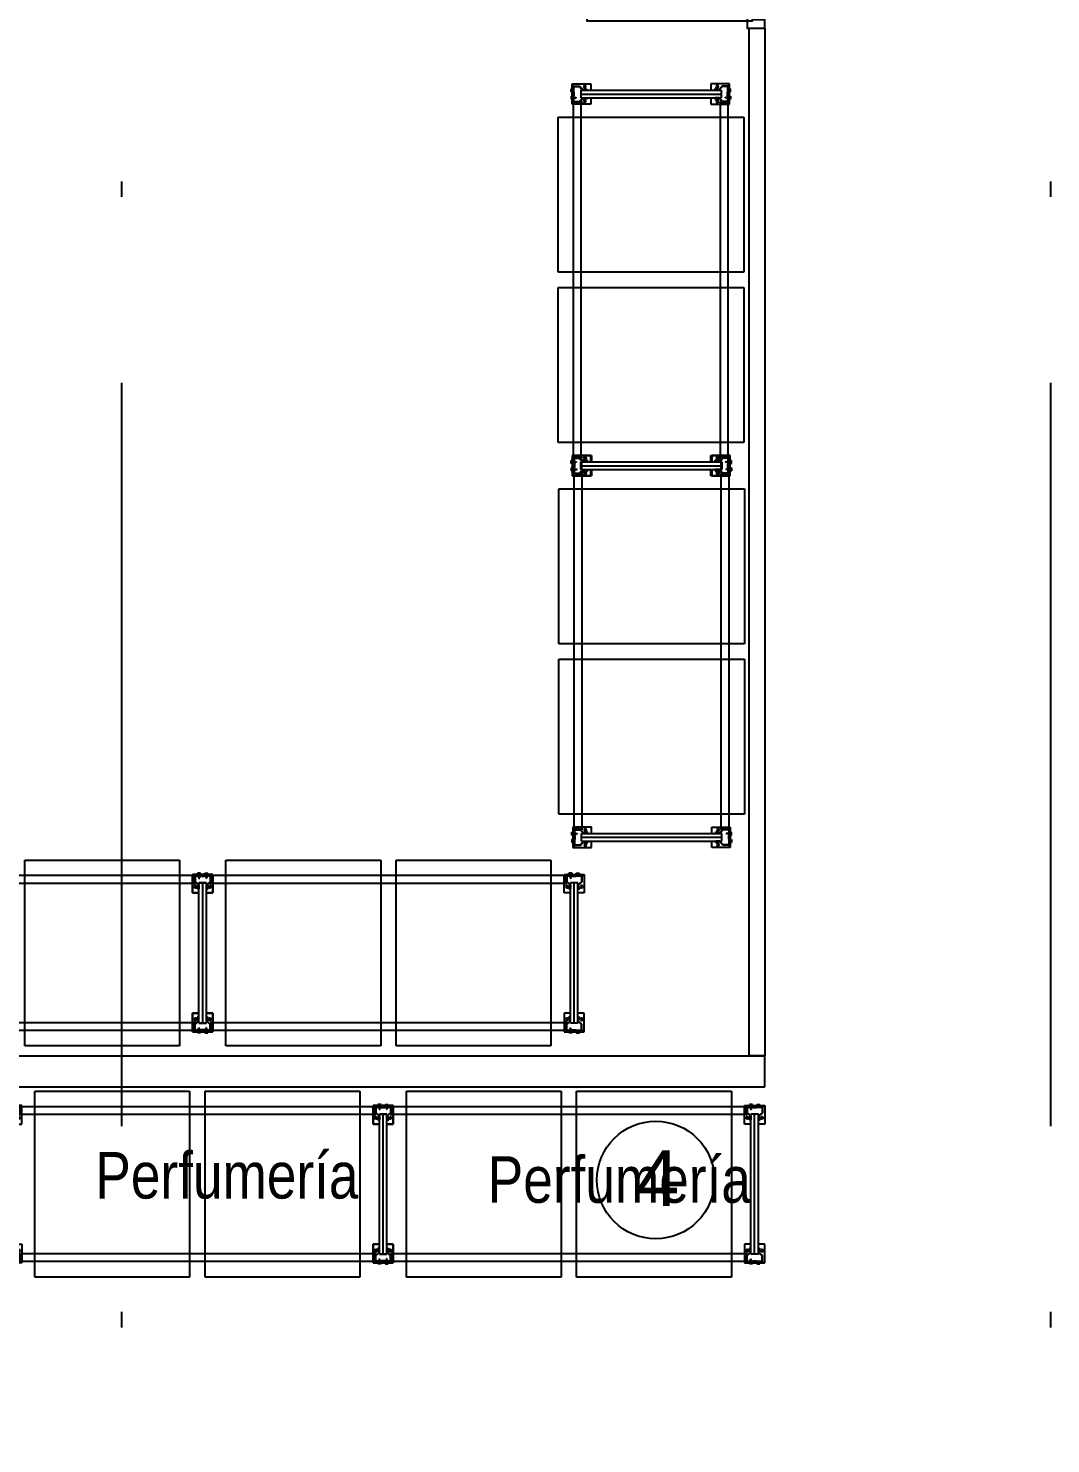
# Model space of a CAD drawing. Header units: metres. Extents: x 0 to 8715937, y -236336 to 216.
# Drawn here: x 116.04 to 122.65, y 90.63 to 99.77 of the extents above; entities that cross this region are included whole.
import ezdxf

# ---------------------------------------------------------------- set-up
doc = ezdxf.new("R2010")
doc.units = ezdxf.units.M
doc.header["$MEASUREMENT"] = 0
doc.linetypes.add('ACAD_ISO10W100', pattern=[18, 12, -3, 0, -3])
for name, color, linetype in [('0-BLOCK-ARQUITECTURA', 7, 'Continuous'), ('0-BLOCK-EQUIPAMIENTO', 7, 'Continuous'), ('0-BLOCK-ESTRUCTURA', 7, 'Continuous'), ('AAA BAST', 5, 'Continuous'), ('AAA COTAS', 7, 'Continuous'), ('AAA LARG', 1, 'Continuous'), ('AAA PALLETS', 7, 'Continuous'), ('AAA TEXTO', 7, 'Continuous'), ('CARPINTERIA', 3, 'Continuous'), ('CARPINTERIA II', 7, 'Continuous'), ('CARPINTERIA III', 252, 'Continuous'), ('EJES', 251, 'ACAD_ISO10W100'), ('MURO', 4, 'Continuous'), ('TEXTO', 7, 'Continuous')]:
    doc.layers.add(name, color=color, linetype=linetype)
doc.styles.add('AR', font='arial.ttf')
doc.styles.get("Standard").update_dxf_attribs({"font": 'arial.ttf'})

# ---------------------------------------------------------------- blocks, each defined once
blk = doc.blocks.new('puerta doble')
at = {"layer": 'CARPINTERIA', "linetype": 'Continuous', "ltscale": 0.001}
for points in [[(0.06, -0.035), (0.05, -0.035), (0.05, 0), (0, 0), (0, -0.125), (0.06, -0.125), (0.06, -0.035), (0.05, -0.035)], [(2.34, -0.035), (2.35, -0.035), (2.35, 0), (2.4, 0), (2.4, -0.125), (2.34, -0.125), (2.34, -0.035), (2.35, -0.035)]]:
    blk.add_lwpolyline(points, dxfattribs=at)
at = {"layer": 'CARPINTERIA II', "color": 7, "linetype": 'Continuous'}
for points in [[(0.05, 0), (0.05, 1.15), (0.1, 1.15), (0.1, 0)], [(2.35, 0), (2.35, 1.15), (2.3, 1.15), (2.3, 0)]]:
    blk.add_lwpolyline(points, close=True, dxfattribs=at)
at = {"layer": 'CARPINTERIA III', "linetype": 'Continuous'}
blk.add_line((0.06, -0.035), (2.34, -0.035), dxfattribs=at)
for centre, start, end in [((-0.268, -0.295), 10.0347, 75.7042), ((2.668, -0.295), 104.2958, 169.9653)]:
    blk.add_arc(centre, 1.491, start, end, dxfattribs=at)
blk = doc.blocks.new('DPM-ARQUITECTURA')
at = {"layer": 'CARPINTERIA III', "linetype": 'Continuous'}
blk.add_lwpolyline([(33.08, 93.1343), (32.98, 93.1343), (32.98, 99.7693), (33.08, 99.7693)], close=True, dxfattribs=at)
at = {"layer": 'MURO', "ltscale": 0.1}
for p, q in [((22.0801, 93.1343), (33.08, 93.1343)), ((33.08, 92.9343), (33.08, 93.1343)), ((22.0801, 92.9343), (33.08, 92.9343))]:
    blk.add_line(p, q, dxfattribs=at)
at = {"layer": 'MURO', "xscale": -0.8999999999068811, "yscale": 0.8999999999068811, "zscale": 0.8999999999068811, "rotation": 90}
blk.add_blockref('puerta doble', (32.9675, 101.9293), dxfattribs=at)
blk = doc.blocks.new('DPM-ESTRUCTURA')
at = {"layer": 'EJES', "ltscale": 0.4}
for p, q in [((28.9278, 41.5801), (28.9278, 112.3301)), ((34.9278, 41.5801), (34.9278, 112.3301))]:
    blk.add_line(p, q, dxfattribs=at)
blk = doc.blocks.new('1A MODULO SIMPLE')
at = {"layer": 'AAA BAST'}
for points in [[(-2.1307, 1.015), (-2.1307, 1.017), (-2.1407, 1.017), (-2.1407, 1.04), (-2.1167, 1.06), (-2.1167, 1.1), (-2.1567, 1.1), (-2.1567, 1.098), (-2.1767, 1.098), (-2.1767, 1.1), (-2.2167, 1.1), (-2.2167, 1.06), (-2.1927, 1.04), (-2.1927, 1.017), (-2.2027, 1.017), (-2.2027, 1.015), (-2.1907, 1.015), (-2.1907, 1.0409), (-2.2147, 1.0609), (-2.2147, 1.098), (-2.1787, 1.098), (-2.1787, 1.096), (-2.1547, 1.096), (-2.1547, 1.098), (-2.1187, 1.098), (-2.1187, 1.0609), (-2.1427, 1.0409), (-2.1427, 1.015)], [(0.1973, 1.015), (0.1973, 1.017), (0.2073, 1.017), (0.2073, 1.04), (0.1833, 1.06), (0.1833, 1.1), (0.2233, 1.1), (0.2233, 1.098), (0.2433, 1.098), (0.2433, 1.1), (0.2833, 1.1), (0.2833, 1.06), (0.2593, 1.04), (0.2593, 1.017), (0.2693, 1.017), (0.2693, 1.015), (0.2573, 1.015), (0.2573, 1.0409), (0.2813, 1.0609), (0.2813, 1.098), (0.2453, 1.098), (0.2453, 1.096), (0.2213, 1.096), (0.2213, 1.098), (0.1853, 1.098), (0.1853, 1.0609), (0.2093, 1.0409), (0.2093, 1.015)], [(-2.1307, 0.185), (-2.1307, 0.183), (-2.1407, 0.183), (-2.1407, 0.16), (-2.1167, 0.14), (-2.1167, 0.1), (-2.1567, 0.1), (-2.1567, 0.102), (-2.1767, 0.102), (-2.1767, 0.1), (-2.2167, 0.1), (-2.2167, 0.14), (-2.1927, 0.16), (-2.1927, 0.183), (-2.2027, 0.183), (-2.2027, 0.185), (-2.1907, 0.185), (-2.1907, 0.1591), (-2.2147, 0.1391), (-2.2147, 0.102), (-2.1787, 0.102), (-2.1787, 0.104), (-2.1547, 0.104), (-2.1547, 0.102), (-2.1187, 0.102), (-2.1187, 0.1391), (-2.1427, 0.1591), (-2.1427, 0.185)], [(0.1973, 0.185), (0.1973, 0.183), (0.2073, 0.183), (0.2073, 0.16), (0.1833, 0.14), (0.1833, 0.1), (0.2233, 0.1), (0.2233, 0.102), (0.2433, 0.102), (0.2433, 0.1), (0.2833, 0.1), (0.2833, 0.14), (0.2593, 0.16), (0.2593, 0.183), (0.2693, 0.183), (0.2693, 0.185), (0.2573, 0.185), (0.2573, 0.1591), (0.2813, 0.1391), (0.2813, 0.102), (0.2453, 0.102), (0.2453, 0.104), (0.2213, 0.104), (0.2213, 0.102), (0.1853, 0.102), (0.1853, 0.1391), (0.2093, 0.1591), (0.2093, 0.185)]]:
    blk.add_hatch(color=251, dxfattribs=at).paths.add_polyline_path(points)
at = {"layer": 'AAA BAST', "color": 251}
for p, q in [((-2.2167, 1.1082), (-2.2317, 1.1082)), ((-2.2317, 1.1082), (-2.2317, 0.9882)), ((-2.2167, 1.1032), (-2.2317, 1.1032)), ((-2.1167, 1.1082), (-2.2167, 1.1082)), ((-2.2167, 1.1082), (-2.2167, 1.1032)), ((-2.2167, 1.1032), (-2.1167, 1.1032)), ((-2.1767, 1.1), (-2.2167, 1.1)), ((-2.2167, 1.1), (-2.2167, 1.06)), ((-2.2147, 1.098), (-2.2147, 1.0609)), ((-2.1787, 1.098), (-2.2147, 1.098)), ((-2.2067, 1.1), (-2.2067, 1.1032)), ((-2.2067, 1.1032), (-2.1737, 1.1032)), ((-2.1802, 1.1152), (-2.2002, 1.1152)), ((-2.2002, 1.1082), (-2.2002, 1.1152)), ((-2.1902, 1.1082), (-2.1902, 1.1152)), ((-2.1802, 1.1082), (-2.1802, 1.1152)), ((-2.1787, 1.098), (-2.1787, 1.096)), ((-2.1767, 1.1), (-2.1767, 1.098)), ((-2.1767, 1.1), (-2.1737, 1.1)), ((-2.1567, 1.098), (-2.1767, 1.098)), ((-2.1737, 1.1), (-2.1737, 1.1032)), ((-2.1597, 1.1), (-2.1597, 1.1032)), ((-2.1567, 1.1), (-2.1597, 1.1)), ((-2.1167, 1.1), (-2.1567, 1.1)), ((-2.1567, 1.1), (-2.1567, 1.098)), ((-2.1187, 1.098), (-2.1547, 1.098)), ((-2.1547, 1.098), (-2.1547, 1.096)), ((-2.1532, 1.1152), (-2.1332, 1.1152)), ((-2.1532, 1.1082), (-2.1532, 1.1152)), ((-2.1432, 1.1082), (-2.1432, 1.1152)), ((-2.1332, 1.1082), (-2.1332, 1.1152)), ((-2.1267, 1.1), (-2.1267, 1.1032)), ((-2.1187, 1.098), (-2.1187, 1.0609)), ((-2.1167, 1.1032), (-2.1167, 1.1082)), ((-2.1017, 1.1082), (-2.1167, 1.1082)), ((-2.1167, 1.1032), (-2.1017, 1.1032)), ((-2.1167, 1.1), (-2.1167, 1.06)), ((-2.1017, 0.9882), (-2.1017, 1.1082)), ((0.1683, 0.9882), (0.1683, 1.1082)), ((0.1683, 1.1082), (0.1833, 1.1082)), ((0.1833, 1.1032), (0.1683, 1.1032)), ((0.1833, 1.1032), (0.1833, 1.1082)), ((0.1833, 1.1082), (0.2833, 1.1082)), ((0.2833, 1.1032), (0.1833, 1.1032)), ((0.1833, 1.1), (0.2233, 1.1)), ((0.1833, 1.1), (0.1833, 1.06)), ((0.1853, 1.098), (0.1853, 1.0609)), ((0.1853, 1.098), (0.2213, 1.098)), ((0.1933, 1.1), (0.1933, 1.1032)), ((0.2198, 1.1152), (0.1998, 1.1152)), ((0.1998, 1.1082), (0.1998, 1.1152)), ((0.2098, 1.1082), (0.2098, 1.1152)), ((0.2198, 1.1082), (0.2198, 1.1152)), ((0.2213, 1.098), (0.2213, 1.096)), ((0.2233, 1.1), (0.2233, 1.098)), ((0.2233, 1.1), (0.2263, 1.1)), ((0.2233, 1.098), (0.2433, 1.098)), ((0.2263, 1.1), (0.2263, 1.1032)), ((0.2403, 1.1), (0.2403, 1.1032)), ((0.2733, 1.1032), (0.2403, 1.1032)), ((0.2433, 1.1), (0.2403, 1.1)), ((0.2433, 1.1), (0.2833, 1.1)), ((0.2433, 1.1), (0.2433, 1.098)), ((0.2453, 1.098), (0.2813, 1.098)), ((0.2453, 1.098), (0.2453, 1.096)), ((0.2468, 1.1152), (0.2668, 1.1152)), ((0.2468, 1.1082), (0.2468, 1.1152)), ((0.2568, 1.1082), (0.2568, 1.1152)), ((0.2668, 1.1082), (0.2668, 1.1152)), ((0.2733, 1.1), (0.2733, 1.1032)), ((0.2813, 1.098), (0.2813, 1.0609)), ((0.2833, 1.1082), (0.2833, 1.1032)), ((0.2833, 1.1082), (0.2983, 1.1082)), ((0.2833, 1.1032), (0.2983, 1.1032)), ((0.2833, 1.1), (0.2833, 1.06)), ((0.2983, 1.1082), (0.2983, 0.9882)), ((-2.2167, 1.06), (-2.1927, 1.04)), ((-2.2147, 1.0609), (-2.1907, 1.0409)), ((-2.1927, 1.017), (-2.2027, 1.017)), ((-2.2027, 1.017), (-2.2027, 1.015)), ((-2.1907, 1.015), (-2.2027, 1.015)), ((-2.1927, 1.036), (-2.1977, 1.036)), ((-2.1977, 1.021), (-2.1977, 1.036)), ((-2.1927, 1.0285), (-2.1977, 1.0285)), ((-2.1927, 1.021), (-2.1977, 1.021)), ((-2.1927, 1.04), (-2.1927, 1.017)), ((-2.1907, 1.053), (-2.1667, 1.053)), ((-2.1907, 0.147), (-2.1907, 1.053)), ((-2.1907, 1.0409), (-2.1907, 1.015)), ((-2.1547, 1.096), (-2.1787, 1.096)), ((-2.1667, 1.053), (-2.1427, 1.053)), ((-2.1667, 0.147), (-2.1667, 1.053)), ((-2.1187, 1.0609), (-2.1427, 1.0409)), ((-2.1427, 0.147), (-2.1427, 1.053)), ((-2.1427, 1.0409), (-2.1427, 1.015)), ((-2.1427, 1.015), (-2.1307, 1.015)), ((-2.1167, 1.06), (-2.1407, 1.04)), ((-2.1407, 1.04), (-2.1407, 1.017)), ((-2.1357, 1.036), (-2.1407, 1.036)), ((-2.1407, 1.021), (-2.1407, 1.036)), ((-2.1357, 1.0285), (-2.1407, 1.0285)), ((-2.1357, 1.021), (-2.1407, 1.021)), ((-2.1407, 1.017), (-2.1307, 1.017)), ((-2.1357, 1.021), (-2.1357, 1.036)), ((-2.1357, 1.0328), (-2.1307, 1.0328)), ((-2.1357, 1.0243), (-2.1307, 1.0243)), ((-2.1307, 1.0243), (-2.1307, 1.0328)), ((-2.1307, 1.015), (-2.1307, 1.017)), ((0.1833, 1.06), (0.2073, 1.04)), ((0.1853, 1.0609), (0.2093, 1.0409)), ((0.2023, 1.0328), (0.1973, 1.0328)), ((0.1973, 1.0243), (0.1973, 1.0328)), ((0.2023, 1.0243), (0.1973, 1.0243)), ((0.2073, 1.017), (0.1973, 1.017)), ((0.1973, 1.015), (0.1973, 1.017)), ((0.2093, 1.015), (0.1973, 1.015)), ((0.2023, 1.036), (0.2073, 1.036)), ((0.2023, 1.021), (0.2023, 1.036)), ((0.2023, 1.0285), (0.2073, 1.0285)), ((0.2023, 1.021), (0.2073, 1.021)), ((0.2073, 1.04), (0.2073, 1.017)), ((0.2073, 1.021), (0.2073, 1.036)), ((0.2333, 1.053), (0.2093, 1.053)), ((0.2093, 0.147), (0.2093, 1.053)), ((0.2093, 1.0409), (0.2093, 1.015)), ((0.2213, 1.096), (0.2453, 1.096)), ((0.2573, 1.053), (0.2333, 1.053)), ((0.2333, 0.147), (0.2333, 1.053)), ((0.2813, 1.0609), (0.2573, 1.0409)), ((0.2573, 0.147), (0.2573, 1.053)), ((0.2573, 1.0409), (0.2573, 1.015)), ((0.2573, 1.015), (0.2693, 1.015)), ((0.2833, 1.06), (0.2593, 1.04)), ((0.2593, 1.04), (0.2593, 1.017)), ((0.2593, 1.036), (0.2643, 1.036)), ((0.2593, 1.0285), (0.2643, 1.0285)), ((0.2593, 1.021), (0.2643, 1.021)), ((0.2593, 1.017), (0.2693, 1.017)), ((0.2643, 1.021), (0.2643, 1.036)), ((0.2693, 1.017), (0.2693, 1.015)), ((-2.2317, 0.9882), (-2.1907, 0.9882)), ((-2.1427, 0.9882), (-2.1017, 0.9882)), ((0.2093, 0.9882), (0.1683, 0.9882)), ((0.2983, 0.9882), (0.2573, 0.9882)), ((-2.2317, 0.0918), (-2.2317, 0.2118)), ((-2.2317, 0.2118), (-2.1907, 0.2118)), ((-2.1907, 0.185), (-2.2027, 0.185)), ((-2.2027, 0.183), (-2.2027, 0.185)), ((-2.1927, 0.183), (-2.2027, 0.183)), ((-2.1927, 0.16), (-2.1927, 0.183)), ((-2.1907, 0.1591), (-2.1907, 0.185)), ((-2.1427, 0.2118), (-2.1017, 0.2118)), ((-2.1427, 0.1591), (-2.1427, 0.185)), ((-2.1427, 0.185), (-2.1307, 0.185)), ((-2.1407, 0.16), (-2.1407, 0.183)), ((-2.1407, 0.183), (-2.1307, 0.183)), ((-2.1307, 0.185), (-2.1307, 0.183)), ((-2.1017, 0.2118), (-2.1017, 0.0918)), ((0.2093, 0.2118), (0.1683, 0.2118)), ((0.1683, 0.2118), (0.1683, 0.0918)), ((0.2093, 0.185), (0.1973, 0.185)), ((0.1973, 0.185), (0.1973, 0.183)), ((0.2073, 0.183), (0.1973, 0.183)), ((0.2073, 0.16), (0.2073, 0.183)), ((0.2093, 0.1591), (0.2093, 0.185)), ((0.2983, 0.2118), (0.2573, 0.2118)), ((0.2573, 0.1591), (0.2573, 0.185)), ((0.2573, 0.185), (0.2693, 0.185)), ((0.2593, 0.16), (0.2593, 0.183)), ((0.2593, 0.183), (0.2693, 0.183)), ((0.2693, 0.183), (0.2693, 0.185)), ((0.2983, 0.0918), (0.2983, 0.2118)), ((-2.2167, 0.0968), (-2.2317, 0.0968)), ((-2.2167, 0.0918), (-2.2317, 0.0918)), ((-2.2167, 0.14), (-2.1927, 0.16)), ((-2.2167, 0.1), (-2.2167, 0.14)), ((-2.1767, 0.1), (-2.2167, 0.1)), ((-2.2167, 0.0968), (-2.1167, 0.0968)), ((-2.2167, 0.0918), (-2.2167, 0.0968)), ((-2.1167, 0.0918), (-2.2167, 0.0918)), ((-2.2147, 0.1391), (-2.1907, 0.1591)), ((-2.2147, 0.102), (-2.2147, 0.1391)), ((-2.1787, 0.102), (-2.2147, 0.102)), ((-2.2067, 0.1), (-2.2067, 0.0968)), ((-2.2067, 0.0968), (-2.1737, 0.0968)), ((-2.2002, 0.0918), (-2.2002, 0.0848)), ((-2.1927, 0.1801), (-2.1977, 0.1801)), ((-2.1977, 0.1651), (-2.1977, 0.1801)), ((-2.1927, 0.1726), (-2.1977, 0.1726)), ((-2.1927, 0.1651), (-2.1977, 0.1651)), ((-2.1907, 0.147), (-2.1667, 0.147)), ((-2.1902, 0.0918), (-2.1902, 0.0848)), ((-2.1802, 0.0918), (-2.1802, 0.0848)), ((-2.1787, 0.102), (-2.1787, 0.104)), ((-2.1547, 0.104), (-2.1787, 0.104)), ((-2.1567, 0.102), (-2.1767, 0.102)), ((-2.1767, 0.1), (-2.1767, 0.102)), ((-2.1767, 0.1), (-2.1737, 0.1)), ((-2.1737, 0.1), (-2.1737, 0.0968)), ((-2.1667, 0.147), (-2.1427, 0.147)), ((-2.1597, 0.1), (-2.1597, 0.0968)), ((-2.1567, 0.1), (-2.1597, 0.1)), ((-2.1567, 0.1), (-2.1567, 0.102)), ((-2.1167, 0.1), (-2.1567, 0.1)), ((-2.1547, 0.102), (-2.1547, 0.104)), ((-2.1187, 0.102), (-2.1547, 0.102)), ((-2.1532, 0.0918), (-2.1532, 0.0848)), ((-2.1432, 0.0918), (-2.1432, 0.0848)), ((-2.1187, 0.1391), (-2.1427, 0.1591)), ((-2.1357, 0.1801), (-2.1407, 0.1801)), ((-2.1407, 0.1651), (-2.1407, 0.1801)), ((-2.1357, 0.1726), (-2.1407, 0.1726)), ((-2.1357, 0.1651), (-2.1407, 0.1651)), ((-2.1167, 0.14), (-2.1407, 0.16)), ((-2.1357, 0.1651), (-2.1357, 0.1801)), ((-2.1357, 0.1768), (-2.1307, 0.1768)), ((-2.1357, 0.1683), (-2.1307, 0.1683)), ((-2.1332, 0.0918), (-2.1332, 0.0848)), ((-2.1307, 0.1683), (-2.1307, 0.1768)), ((-2.1267, 0.1), (-2.1267, 0.0968)), ((-2.1187, 0.102), (-2.1187, 0.1391)), ((-2.1167, 0.1), (-2.1167, 0.14)), ((-2.1167, 0.0968), (-2.1167, 0.0918)), ((-2.1167, 0.0968), (-2.1017, 0.0968)), ((-2.1017, 0.0918), (-2.1167, 0.0918)), ((0.1833, 0.0968), (0.1683, 0.0968)), ((0.1683, 0.0918), (0.1833, 0.0918)), ((0.1833, 0.14), (0.2073, 0.16)), ((0.1833, 0.1), (0.1833, 0.14)), ((0.1833, 0.1), (0.2233, 0.1)), ((0.2833, 0.0968), (0.1833, 0.0968)), ((0.1833, 0.0968), (0.1833, 0.0918)), ((0.1833, 0.0918), (0.2833, 0.0918)), ((0.1853, 0.1391), (0.2093, 0.1591)), ((0.1853, 0.102), (0.1853, 0.1391)), ((0.1853, 0.102), (0.2213, 0.102)), ((0.1933, 0.1), (0.1933, 0.0968)), ((0.2023, 0.1768), (0.1973, 0.1768)), ((0.1973, 0.1683), (0.1973, 0.1768)), ((0.2023, 0.1683), (0.1973, 0.1683)), ((0.1998, 0.0918), (0.1998, 0.0848)), ((0.2023, 0.1801), (0.2073, 0.1801)), ((0.2023, 0.1651), (0.2023, 0.1801)), ((0.2023, 0.1726), (0.2073, 0.1726)), ((0.2023, 0.1651), (0.2073, 0.1651)), ((0.2073, 0.1651), (0.2073, 0.1801)), ((0.2333, 0.147), (0.2093, 0.147)), ((0.2098, 0.0918), (0.2098, 0.0848)), ((0.2198, 0.0918), (0.2198, 0.0848)), ((0.2213, 0.102), (0.2213, 0.104)), ((0.2213, 0.104), (0.2453, 0.104)), ((0.2233, 0.102), (0.2433, 0.102)), ((0.2233, 0.1), (0.2233, 0.102)), ((0.2233, 0.1), (0.2263, 0.1)), ((0.2263, 0.1), (0.2263, 0.0968)), ((0.2573, 0.147), (0.2333, 0.147)), ((0.2403, 0.1), (0.2403, 0.0968)), ((0.2433, 0.1), (0.2403, 0.1)), ((0.2733, 0.0968), (0.2403, 0.0968)), ((0.2433, 0.1), (0.2433, 0.102)), ((0.2433, 0.1), (0.2833, 0.1)), ((0.2453, 0.102), (0.2453, 0.104)), ((0.2453, 0.102), (0.2813, 0.102)), ((0.2468, 0.0918), (0.2468, 0.0848)), ((0.2568, 0.0918), (0.2568, 0.0848)), ((0.2813, 0.1391), (0.2573, 0.1591)), ((0.2593, 0.1801), (0.2643, 0.1801)), ((0.2593, 0.1726), (0.2643, 0.1726)), ((0.2593, 0.1651), (0.2643, 0.1651)), ((0.2833, 0.14), (0.2593, 0.16)), ((0.2643, 0.1651), (0.2643, 0.1801)), ((0.2668, 0.0918), (0.2668, 0.0848)), ((0.2733, 0.1), (0.2733, 0.0968)), ((0.2813, 0.102), (0.2813, 0.1391)), ((0.2833, 0.1), (0.2833, 0.14)), ((0.2833, 0.0918), (0.2833, 0.0968)), ((0.2833, 0.0968), (0.2983, 0.0968)), ((0.2833, 0.0918), (0.2983, 0.0918)), ((-2.1802, 0.0848), (-2.2002, 0.0848)), ((-2.1532, 0.0848), (-2.1332, 0.0848)), ((0.2198, 0.0848), (0.1998, 0.0848)), ((0.2468, 0.0848), (0.2668, 0.0848))]:
    blk.add_line(p, q, dxfattribs=at)
for centre in [(-2.2141, 1.0285), (-2.1192, 1.0285), (0.1859, 1.0285), (0.2808, 1.0285), (-2.2141, 0.1715), (-2.1192, 0.1715), (0.1859, 0.1715), (0.2808, 0.1715)]:
    blk.add_circle(centre, 0.0075, dxfattribs=at)
at = {"layer": 'AAA LARG', "color": 251}
for p, q in [((-2.1407, 1.105), (-2.1454, 1.0829)), ((-2.1381, 1.1018), (-2.1422, 1.0822)), ((-2.1407, 1.105), (-2.1117, 1.105)), ((-2.1149, 1.1018), (-2.1381, 1.1018)), ((-2.1149, 1.045), (-2.1149, 1.1018)), ((-2.1117, 1.105), (-2.1117, 1.045)), ((-2.1117, 1.1), (0.1783, 1.1)), ((0.2073, 1.105), (0.1783, 1.105)), ((0.1783, 1.105), (0.1783, 1.045)), ((0.1815, 1.045), (0.1815, 1.1018)), ((0.1815, 1.1018), (0.2047, 1.1018)), ((0.2047, 1.1018), (0.2089, 1.0822)), ((0.2073, 1.105), (0.212, 1.0829)), ((-2.1422, 1.0822), (-2.1454, 1.0829)), ((-2.1117, 1.045), (-2.1149, 1.045)), ((-2.1117, 1.05), (0.1783, 1.05)), ((0.1783, 1.045), (0.1815, 1.045)), ((0.2089, 1.0822), (0.212, 1.0829)), ((-2.1422, 0.1178), (-2.1454, 0.1171)), ((-2.1407, 0.095), (-2.1454, 0.1171)), ((-2.1381, 0.0982), (-2.1422, 0.1178)), ((-2.1407, 0.095), (-2.1117, 0.095)), ((-2.1149, 0.0982), (-2.1381, 0.0982)), ((-2.1117, 0.155), (-2.1149, 0.155)), ((-2.1149, 0.155), (-2.1149, 0.0982)), ((-2.1117, 0.095), (-2.1117, 0.155)), ((-2.1117, 0.15), (0.1783, 0.15)), ((-2.1117, 0.1), (0.1783, 0.1)), ((0.1783, 0.095), (0.1783, 0.155)), ((0.1783, 0.155), (0.1815, 0.155)), ((0.2073, 0.095), (0.1783, 0.095)), ((0.1815, 0.155), (0.1815, 0.0982)), ((0.1815, 0.0982), (0.2047, 0.0982)), ((0.2047, 0.0982), (0.2089, 0.1178)), ((0.2073, 0.095), (0.212, 0.1171)), ((0.2089, 0.1178), (0.212, 0.1171))]:
    blk.add_line(p, q, dxfattribs=at)
at = {"layer": 'AAA PALLETS', "color": 251, "ltscale": 0.21}
for p, q in [((-1.0167, 1.2), (-2.0167, 1.2)), ((-2.0167, 1.2), (-2.0167, 0)), ((-1.0167, 0), (-1.0167, 1.2)), ((0.0833, 1.2), (-0.9167, 1.2)), ((-0.9167, 1.2), (-0.9167, 0)), ((0.0833, 0), (0.0833, 1.2)), ((-2.0167, 0), (-1.0167, 0)), ((-0.9167, 0), (0.0833, 0))]:
    blk.add_line(p, q, dxfattribs=at)
blk = doc.blocks.new('DPM-EQUIPAMIENTO')
at = {"layer": 'AAA TEXTO', "ltscale": 0.21}
blk.add_circle((32.3762, 92.3322), 0.3799, dxfattribs=at)
at = {"layer": 'AAA COTAS', "ltscale": 0.21, "xscale": -1}
for p in [(28.4483, 91.7051), (30.8483, 91.7051)]:
    blk.add_blockref('1A MODULO SIMPLE', p, dxfattribs=at)
at = {"layer": 'TEXTO', "insert": (32.5283, 92.5235), "char_height": 0.3594, "attachment_point": 3}
blk.add_mtext_dynamic_manual_height_columns('4', width=0.346173, gutter_width=12.5, heights=[0], dxfattribs=at)

msp = doc.modelspace()

# ---------------------------------------------------------------- hatches: boundary and pattern name
at = {"layer": 'AAA BAST'}
for points in [[(118.371, 92.7201), (118.371, 92.7221), (118.361, 92.7221), (118.361, 92.7451), (118.385, 92.7651), (118.385, 92.8051), (118.345, 92.8051), (118.345, 92.8031), (118.325, 92.8031), (118.325, 92.8051), (118.285, 92.8051), (118.285, 92.7651), (118.309, 92.7451), (118.309, 92.7221), (118.299, 92.7221), (118.299, 92.7201), (118.311, 92.7201), (118.311, 92.7461), (118.287, 92.7661), (118.287, 92.8031), (118.323, 92.8031), (118.323, 92.8011), (118.347, 92.8011), (118.347, 92.8031), (118.383, 92.8031), (118.383, 92.7661), (118.359, 92.7461), (118.359, 92.7201)], [(118.299, 92.7201), (118.299, 92.7221), (118.309, 92.7221), (118.309, 92.7451), (118.285, 92.7651), (118.285, 92.8051), (118.325, 92.8051), (118.325, 92.8031), (118.345, 92.8031), (118.345, 92.8051), (118.385, 92.8051), (118.385, 92.7651), (118.361, 92.7451), (118.361, 92.7221), (118.371, 92.7221), (118.371, 92.7201), (118.359, 92.7201), (118.359, 92.7461), (118.383, 92.7661), (118.383, 92.8031), (118.347, 92.8031), (118.347, 92.8011), (118.323, 92.8011), (118.323, 92.8031), (118.287, 92.8031), (118.287, 92.7661), (118.311, 92.7461), (118.311, 92.7201)], [(120.699, 92.7201), (120.699, 92.7221), (120.709, 92.7221), (120.709, 92.7451), (120.685, 92.7651), (120.685, 92.8051), (120.725, 92.8051), (120.725, 92.8031), (120.745, 92.8031), (120.745, 92.8051), (120.785, 92.8051), (120.785, 92.7651), (120.761, 92.7451), (120.761, 92.7221), (120.771, 92.7221), (120.771, 92.7201), (120.759, 92.7201), (120.759, 92.7461), (120.783, 92.7661), (120.783, 92.8031), (120.747, 92.8031), (120.747, 92.8011), (120.723, 92.8011), (120.723, 92.8031), (120.687, 92.8031), (120.687, 92.7661), (120.711, 92.7461), (120.711, 92.7201)], [(118.371, 91.8901), (118.371, 91.8881), (118.361, 91.8881), (118.361, 91.8651), (118.385, 91.8451), (118.385, 91.8051), (118.345, 91.8051), (118.345, 91.8071), (118.325, 91.8071), (118.325, 91.8051), (118.285, 91.8051), (118.285, 91.8451), (118.309, 91.8651), (118.309, 91.8881), (118.299, 91.8881), (118.299, 91.8901), (118.311, 91.8901), (118.311, 91.8642), (118.287, 91.8442), (118.287, 91.8071), (118.323, 91.8071), (118.323, 91.8091), (118.347, 91.8091), (118.347, 91.8071), (118.383, 91.8071), (118.383, 91.8442), (118.359, 91.8642), (118.359, 91.8901)], [(118.299, 91.8901), (118.299, 91.8881), (118.309, 91.8881), (118.309, 91.8651), (118.285, 91.8451), (118.285, 91.8051), (118.325, 91.8051), (118.325, 91.8071), (118.345, 91.8071), (118.345, 91.8051), (118.385, 91.8051), (118.385, 91.8451), (118.361, 91.8651), (118.361, 91.8881), (118.371, 91.8881), (118.371, 91.8901), (118.359, 91.8901), (118.359, 91.8642), (118.383, 91.8442), (118.383, 91.8071), (118.347, 91.8071), (118.347, 91.8091), (118.323, 91.8091), (118.323, 91.8071), (118.287, 91.8071), (118.287, 91.8442), (118.311, 91.8642), (118.311, 91.8901)], [(120.699, 91.8901), (120.699, 91.8881), (120.709, 91.8881), (120.709, 91.8651), (120.685, 91.8451), (120.685, 91.8051), (120.725, 91.8051), (120.725, 91.8071), (120.745, 91.8071), (120.745, 91.8051), (120.785, 91.8051), (120.785, 91.8451), (120.761, 91.8651), (120.761, 91.8881), (120.771, 91.8881), (120.771, 91.8901), (120.759, 91.8901), (120.759, 91.8642), (120.783, 91.8442), (120.783, 91.8071), (120.747, 91.8071), (120.747, 91.8091), (120.723, 91.8091), (120.723, 91.8071), (120.687, 91.8071), (120.687, 91.8442), (120.711, 91.8642), (120.711, 91.8901)]]:
    msp.add_hatch(color=251, dxfattribs=at).paths.add_polyline_path(points)

# ---------------------------------------------------------------- linework, layer by layer
at = {"layer": 'AAA BAST', "color": 251}
for p, q in [((118.285, 92.8133), (118.27, 92.8133)), ((118.27, 92.8133), (118.27, 92.6933)), ((118.27, 92.6933), (118.27, 92.8133)), ((118.27, 92.8133), (118.285, 92.8133)), ((118.285, 92.8083), (118.27, 92.8083)), ((118.285, 92.8083), (118.27, 92.8083)), ((118.385, 92.8133), (118.285, 92.8133)), ((118.285, 92.8133), (118.285, 92.8083)), ((118.285, 92.8083), (118.285, 92.8133)), ((118.285, 92.8133), (118.385, 92.8133)), ((118.285, 92.8083), (118.385, 92.8083)), ((118.385, 92.8083), (118.285, 92.8083)), ((118.325, 92.8051), (118.285, 92.8051)), ((118.285, 92.8051), (118.285, 92.7651)), ((118.285, 92.8051), (118.325, 92.8051)), ((118.285, 92.8051), (118.285, 92.7651)), ((118.287, 92.8031), (118.287, 92.7661)), ((118.323, 92.8031), (118.287, 92.8031)), ((118.287, 92.8031), (118.287, 92.7661)), ((118.287, 92.8031), (118.323, 92.8031)), ((118.295, 92.8051), (118.295, 92.8083)), ((118.295, 92.8083), (118.328, 92.8083)), ((118.295, 92.8051), (118.295, 92.8083)), ((118.3215, 92.8203), (118.3015, 92.8203)), ((118.3015, 92.8133), (118.3015, 92.8203)), ((118.3215, 92.8203), (118.3015, 92.8203)), ((118.3015, 92.8133), (118.3015, 92.8203)), ((118.3115, 92.8133), (118.3115, 92.8203)), ((118.3115, 92.8133), (118.3115, 92.8203)), ((118.3215, 92.8133), (118.3215, 92.8203)), ((118.3215, 92.8133), (118.3215, 92.8203)), ((118.323, 92.8031), (118.323, 92.8011)), ((118.323, 92.8031), (118.323, 92.8011)), ((118.347, 92.8011), (118.323, 92.8011)), ((118.323, 92.8011), (118.347, 92.8011)), ((118.325, 92.8051), (118.325, 92.8031)), ((118.325, 92.8051), (118.328, 92.8051)), ((118.325, 92.8051), (118.325, 92.8031)), ((118.325, 92.8051), (118.328, 92.8051)), ((118.345, 92.8031), (118.325, 92.8031)), ((118.325, 92.8031), (118.345, 92.8031)), ((118.328, 92.8051), (118.328, 92.8083)), ((118.328, 92.8051), (118.328, 92.8083)), ((118.342, 92.8051), (118.342, 92.8083)), ((118.342, 92.8051), (118.342, 92.8083)), ((118.375, 92.8083), (118.342, 92.8083)), ((118.345, 92.8051), (118.342, 92.8051)), ((118.345, 92.8051), (118.342, 92.8051)), ((118.385, 92.8051), (118.345, 92.8051)), ((118.345, 92.8051), (118.345, 92.8031)), ((118.345, 92.8051), (118.385, 92.8051)), ((118.345, 92.8051), (118.345, 92.8031)), ((118.383, 92.8031), (118.347, 92.8031)), ((118.347, 92.8031), (118.347, 92.8011)), ((118.347, 92.8031), (118.383, 92.8031)), ((118.347, 92.8031), (118.347, 92.8011)), ((118.3485, 92.8203), (118.3685, 92.8203)), ((118.3485, 92.8133), (118.3485, 92.8203)), ((118.3485, 92.8203), (118.3685, 92.8203)), ((118.3485, 92.8133), (118.3485, 92.8203)), ((118.3585, 92.8133), (118.3585, 92.8203)), ((118.3585, 92.8133), (118.3585, 92.8203)), ((118.3685, 92.8133), (118.3685, 92.8203)), ((118.3685, 92.8133), (118.3685, 92.8203)), ((118.375, 92.8051), (118.375, 92.8083)), ((118.375, 92.8051), (118.375, 92.8083)), ((118.383, 92.8031), (118.383, 92.7661)), ((118.383, 92.8031), (118.383, 92.7661)), ((118.385, 92.8083), (118.385, 92.8133)), ((118.4, 92.8133), (118.385, 92.8133)), ((118.385, 92.8133), (118.385, 92.8083)), ((118.385, 92.8133), (118.4, 92.8133)), ((118.385, 92.8083), (118.4, 92.8083)), ((118.385, 92.8083), (118.4, 92.8083)), ((118.385, 92.8051), (118.385, 92.7651)), ((118.385, 92.8051), (118.385, 92.7651)), ((118.4, 92.6933), (118.4, 92.8133)), ((118.4, 92.8133), (118.4, 92.6933)), ((120.67, 92.6933), (120.67, 92.8133)), ((120.67, 92.8133), (120.685, 92.8133)), ((120.685, 92.8083), (120.67, 92.8083)), ((120.685, 92.8083), (120.685, 92.8133)), ((120.685, 92.8133), (120.785, 92.8133)), ((120.785, 92.8083), (120.685, 92.8083)), ((120.685, 92.8051), (120.725, 92.8051)), ((120.685, 92.8051), (120.685, 92.7651)), ((120.687, 92.8031), (120.687, 92.7661)), ((120.687, 92.8031), (120.723, 92.8031)), ((120.695, 92.8051), (120.695, 92.8083)), ((120.7215, 92.8203), (120.7015, 92.8203)), ((120.7015, 92.8133), (120.7015, 92.8203)), ((120.7115, 92.8133), (120.7115, 92.8203)), ((120.7215, 92.8133), (120.7215, 92.8203)), ((120.723, 92.8031), (120.723, 92.8011)), ((120.723, 92.8011), (120.747, 92.8011)), ((120.725, 92.8051), (120.725, 92.8031)), ((120.725, 92.8051), (120.728, 92.8051)), ((120.725, 92.8031), (120.745, 92.8031)), ((120.728, 92.8051), (120.728, 92.8083)), ((120.742, 92.8051), (120.742, 92.8083)), ((120.775, 92.8083), (120.742, 92.8083)), ((120.745, 92.8051), (120.742, 92.8051)), ((120.745, 92.8051), (120.785, 92.8051)), ((120.745, 92.8051), (120.745, 92.8031)), ((120.747, 92.8031), (120.783, 92.8031)), ((120.747, 92.8031), (120.747, 92.8011)), ((120.7485, 92.8203), (120.7685, 92.8203)), ((120.7485, 92.8133), (120.7485, 92.8203)), ((120.7585, 92.8133), (120.7585, 92.8203)), ((120.7685, 92.8133), (120.7685, 92.8203)), ((120.775, 92.8051), (120.775, 92.8083)), ((120.783, 92.8031), (120.783, 92.7661)), ((120.785, 92.8133), (120.785, 92.8083)), ((120.785, 92.8133), (120.8, 92.8133)), ((120.785, 92.8083), (120.8, 92.8083)), ((120.785, 92.8051), (120.785, 92.7651)), ((120.8, 92.8133), (120.8, 92.6933)), ((118.27, 92.6933), (118.311, 92.6933)), ((118.311, 92.6933), (118.27, 92.6933)), ((118.285, 92.7651), (118.309, 92.7451)), ((118.285, 92.7651), (118.309, 92.7451)), ((118.287, 92.7661), (118.311, 92.7461)), ((118.287, 92.7661), (118.311, 92.7461)), ((118.304, 92.7379), (118.299, 92.7379)), ((118.299, 92.7294), (118.299, 92.7379)), ((118.304, 92.7294), (118.299, 92.7294)), ((118.309, 92.7221), (118.299, 92.7221)), ((118.299, 92.7221), (118.299, 92.7201)), ((118.309, 92.7221), (118.299, 92.7221)), ((118.299, 92.7201), (118.299, 92.7221)), ((118.311, 92.7201), (118.299, 92.7201)), ((118.311, 92.7201), (118.299, 92.7201)), ((118.309, 92.7411), (118.304, 92.7411)), ((118.304, 92.7261), (118.304, 92.7411)), ((118.304, 92.7411), (118.309, 92.7411)), ((118.304, 92.7261), (118.304, 92.7411)), ((118.309, 92.7336), (118.304, 92.7336)), ((118.304, 92.7336), (118.309, 92.7336)), ((118.309, 92.7261), (118.304, 92.7261)), ((118.304, 92.7261), (118.309, 92.7261)), ((118.309, 92.7451), (118.309, 92.7221)), ((118.309, 92.7451), (118.309, 92.7221)), ((118.309, 92.7261), (118.309, 92.7411)), ((118.311, 92.7581), (118.335, 92.7581)), ((118.311, 91.8522), (118.311, 92.7581)), ((118.335, 92.7581), (118.311, 92.7581)), ((118.311, 91.8522), (118.311, 92.7581)), ((118.311, 92.7461), (118.311, 92.7201)), ((118.311, 92.7461), (118.311, 92.7201)), ((118.335, 92.7581), (118.359, 92.7581)), ((118.335, 91.8522), (118.335, 92.7581)), ((118.359, 92.7581), (118.335, 92.7581)), ((118.335, 91.8522), (118.335, 92.7581)), ((118.383, 92.7661), (118.359, 92.7461)), ((118.383, 92.7661), (118.359, 92.7461)), ((118.359, 91.8522), (118.359, 92.7581)), ((118.359, 91.8522), (118.359, 92.7581)), ((118.359, 92.7461), (118.359, 92.7201)), ((118.359, 92.7461), (118.359, 92.7201)), ((118.359, 92.7201), (118.371, 92.7201)), ((118.359, 92.7201), (118.371, 92.7201)), ((118.359, 92.6933), (118.4, 92.6933)), ((118.4, 92.6933), (118.359, 92.6933)), ((118.385, 92.7651), (118.361, 92.7451)), ((118.385, 92.7651), (118.361, 92.7451)), ((118.361, 92.7451), (118.361, 92.7221)), ((118.361, 92.7451), (118.361, 92.7221)), ((118.366, 92.7411), (118.361, 92.7411)), ((118.361, 92.7261), (118.361, 92.7411)), ((118.361, 92.7411), (118.366, 92.7411)), ((118.366, 92.7336), (118.361, 92.7336)), ((118.361, 92.7336), (118.366, 92.7336)), ((118.366, 92.7261), (118.361, 92.7261)), ((118.361, 92.7261), (118.366, 92.7261)), ((118.361, 92.7221), (118.371, 92.7221)), ((118.361, 92.7221), (118.371, 92.7221)), ((118.366, 92.7261), (118.366, 92.7411)), ((118.366, 92.7261), (118.366, 92.7411)), ((118.366, 92.7379), (118.371, 92.7379)), ((118.366, 92.7294), (118.371, 92.7294)), ((118.371, 92.7294), (118.371, 92.7379)), ((118.371, 92.7201), (118.371, 92.7221)), ((118.371, 92.7221), (118.371, 92.7201)), ((120.711, 92.6933), (120.67, 92.6933)), ((120.685, 92.7651), (120.709, 92.7451)), ((120.687, 92.7661), (120.711, 92.7461)), ((120.704, 92.7379), (120.699, 92.7379)), ((120.699, 92.7294), (120.699, 92.7379)), ((120.704, 92.7294), (120.699, 92.7294)), ((120.709, 92.7221), (120.699, 92.7221)), ((120.699, 92.7201), (120.699, 92.7221)), ((120.711, 92.7201), (120.699, 92.7201)), ((120.704, 92.7411), (120.709, 92.7411)), ((120.704, 92.7261), (120.704, 92.7411)), ((120.704, 92.7336), (120.709, 92.7336)), ((120.704, 92.7261), (120.709, 92.7261)), ((120.709, 92.7451), (120.709, 92.7221)), ((120.709, 92.7261), (120.709, 92.7411)), ((120.735, 92.7581), (120.711, 92.7581)), ((120.711, 91.8522), (120.711, 92.7581)), ((120.711, 92.7461), (120.711, 92.7201)), ((120.759, 92.7581), (120.735, 92.7581)), ((120.735, 91.8522), (120.735, 92.7581)), ((120.783, 92.7661), (120.759, 92.7461)), ((120.759, 91.8522), (120.759, 92.7581)), ((120.759, 92.7461), (120.759, 92.7201)), ((120.759, 92.7201), (120.771, 92.7201)), ((120.8, 92.6933), (120.759, 92.6933)), ((120.785, 92.7651), (120.761, 92.7451)), ((120.761, 92.7451), (120.761, 92.7221)), ((120.761, 92.7411), (120.766, 92.7411)), ((120.761, 92.7336), (120.766, 92.7336)), ((120.761, 92.7261), (120.766, 92.7261)), ((120.761, 92.7221), (120.771, 92.7221)), ((120.766, 92.7261), (120.766, 92.7411)), ((120.771, 92.7221), (120.771, 92.7201)), ((118.27, 91.7969), (118.27, 91.9169)), ((118.27, 91.9169), (118.311, 91.9169)), ((118.311, 91.9169), (118.27, 91.9169)), ((118.27, 91.9169), (118.27, 91.7969)), ((118.285, 91.8451), (118.309, 91.8651)), ((118.285, 91.8451), (118.309, 91.8651)), ((118.287, 91.8442), (118.311, 91.8642)), ((118.287, 91.8442), (118.311, 91.8642)), ((118.311, 91.8901), (118.299, 91.8901)), ((118.299, 91.8881), (118.299, 91.8901)), ((118.311, 91.8901), (118.299, 91.8901)), ((118.299, 91.8901), (118.299, 91.8881)), ((118.309, 91.8881), (118.299, 91.8881)), ((118.309, 91.8881), (118.299, 91.8881)), ((118.304, 91.8819), (118.299, 91.8819)), ((118.299, 91.8734), (118.299, 91.8819)), ((118.304, 91.8734), (118.299, 91.8734)), ((118.309, 91.8852), (118.304, 91.8852)), ((118.304, 91.8702), (118.304, 91.8852)), ((118.304, 91.8852), (118.309, 91.8852)), ((118.304, 91.8702), (118.304, 91.8852)), ((118.309, 91.8777), (118.304, 91.8777)), ((118.304, 91.8777), (118.309, 91.8777)), ((118.309, 91.8702), (118.304, 91.8702)), ((118.304, 91.8702), (118.309, 91.8702)), ((118.309, 91.8651), (118.309, 91.8881)), ((118.309, 91.8651), (118.309, 91.8881)), ((118.309, 91.8702), (118.309, 91.8852)), ((118.311, 91.8642), (118.311, 91.8901)), ((118.311, 91.8642), (118.311, 91.8901)), ((118.359, 91.9169), (118.4, 91.9169)), ((118.4, 91.9169), (118.359, 91.9169)), ((118.359, 91.8642), (118.359, 91.8901)), ((118.359, 91.8901), (118.371, 91.8901)), ((118.359, 91.8642), (118.359, 91.8901)), ((118.359, 91.8901), (118.371, 91.8901)), ((118.383, 91.8442), (118.359, 91.8642)), ((118.383, 91.8442), (118.359, 91.8642)), ((118.361, 91.8651), (118.361, 91.8881)), ((118.361, 91.8881), (118.371, 91.8881)), ((118.361, 91.8651), (118.361, 91.8881)), ((118.361, 91.8881), (118.371, 91.8881)), ((118.366, 91.8852), (118.361, 91.8852)), ((118.361, 91.8702), (118.361, 91.8852)), ((118.361, 91.8852), (118.366, 91.8852)), ((118.366, 91.8777), (118.361, 91.8777)), ((118.361, 91.8777), (118.366, 91.8777)), ((118.366, 91.8702), (118.361, 91.8702)), ((118.361, 91.8702), (118.366, 91.8702)), ((118.385, 91.8451), (118.361, 91.8651)), ((118.385, 91.8451), (118.361, 91.8651)), ((118.366, 91.8702), (118.366, 91.8852)), ((118.366, 91.8702), (118.366, 91.8852)), ((118.366, 91.8819), (118.371, 91.8819)), ((118.366, 91.8734), (118.371, 91.8734)), ((118.371, 91.8901), (118.371, 91.8881)), ((118.371, 91.8881), (118.371, 91.8901)), ((118.371, 91.8734), (118.371, 91.8819)), ((118.4, 91.9169), (118.4, 91.7969)), ((118.4, 91.7969), (118.4, 91.9169)), ((120.711, 91.9169), (120.67, 91.9169)), ((120.67, 91.9169), (120.67, 91.7969)), ((120.685, 91.8451), (120.709, 91.8651)), ((120.687, 91.8442), (120.711, 91.8642)), ((120.711, 91.8901), (120.699, 91.8901)), ((120.699, 91.8901), (120.699, 91.8881)), ((120.709, 91.8881), (120.699, 91.8881)), ((120.704, 91.8819), (120.699, 91.8819)), ((120.699, 91.8734), (120.699, 91.8819)), ((120.704, 91.8734), (120.699, 91.8734)), ((120.704, 91.8852), (120.709, 91.8852)), ((120.704, 91.8702), (120.704, 91.8852)), ((120.704, 91.8777), (120.709, 91.8777)), ((120.704, 91.8702), (120.709, 91.8702)), ((120.709, 91.8651), (120.709, 91.8881)), ((120.709, 91.8702), (120.709, 91.8852)), ((120.711, 91.8642), (120.711, 91.8901)), ((120.8, 91.9169), (120.759, 91.9169)), ((120.759, 91.8642), (120.759, 91.8901)), ((120.759, 91.8901), (120.771, 91.8901)), ((120.783, 91.8442), (120.759, 91.8642)), ((120.761, 91.8651), (120.761, 91.8881)), ((120.761, 91.8881), (120.771, 91.8881)), ((120.761, 91.8852), (120.766, 91.8852)), ((120.761, 91.8777), (120.766, 91.8777)), ((120.761, 91.8702), (120.766, 91.8702)), ((120.785, 91.8451), (120.761, 91.8651)), ((120.766, 91.8702), (120.766, 91.8852)), ((120.771, 91.8881), (120.771, 91.8901)), ((120.8, 91.7969), (120.8, 91.9169)), ((118.285, 91.8019), (118.27, 91.8019)), ((118.285, 91.8019), (118.27, 91.8019)), ((118.285, 91.7969), (118.27, 91.7969)), ((118.27, 91.7969), (118.285, 91.7969)), ((118.285, 91.8051), (118.285, 91.8451)), ((118.285, 91.8051), (118.285, 91.8451)), ((118.325, 91.8051), (118.285, 91.8051)), ((118.285, 91.8051), (118.325, 91.8051)), ((118.285, 91.8019), (118.385, 91.8019)), ((118.285, 91.7969), (118.285, 91.8019)), ((118.385, 91.8019), (118.285, 91.8019)), ((118.285, 91.8019), (118.285, 91.7969)), ((118.385, 91.7969), (118.285, 91.7969)), ((118.285, 91.7969), (118.385, 91.7969)), ((118.287, 91.8071), (118.287, 91.8442)), ((118.287, 91.8071), (118.287, 91.8442)), ((118.323, 91.8071), (118.287, 91.8071)), ((118.287, 91.8071), (118.323, 91.8071)), ((118.295, 91.8051), (118.295, 91.8019)), ((118.295, 91.8051), (118.295, 91.8019)), ((118.295, 91.8019), (118.328, 91.8019)), ((118.3015, 91.7969), (118.3015, 91.7899)), ((118.3015, 91.7969), (118.3015, 91.7899)), ((118.3215, 91.7899), (118.3015, 91.7899)), ((118.3215, 91.7899), (118.3015, 91.7899)), ((118.311, 91.8522), (118.335, 91.8522)), ((118.335, 91.8522), (118.311, 91.8522)), ((118.3115, 91.7969), (118.3115, 91.7899)), ((118.3115, 91.7969), (118.3115, 91.7899)), ((118.3215, 91.7969), (118.3215, 91.7899)), ((118.3215, 91.7969), (118.3215, 91.7899)), ((118.323, 91.8071), (118.323, 91.8091)), ((118.347, 91.8091), (118.323, 91.8091)), ((118.323, 91.8071), (118.323, 91.8091)), ((118.323, 91.8091), (118.347, 91.8091)), ((118.345, 91.8071), (118.325, 91.8071)), ((118.325, 91.8051), (118.325, 91.8071)), ((118.325, 91.8071), (118.345, 91.8071)), ((118.325, 91.8051), (118.325, 91.8071)), ((118.325, 91.8051), (118.328, 91.8051)), ((118.325, 91.8051), (118.328, 91.8051)), ((118.328, 91.8051), (118.328, 91.8019)), ((118.328, 91.8051), (118.328, 91.8019)), ((118.335, 91.8522), (118.359, 91.8522)), ((118.359, 91.8522), (118.335, 91.8522)), ((118.342, 91.8051), (118.342, 91.8019)), ((118.345, 91.8051), (118.342, 91.8051)), ((118.342, 91.8051), (118.342, 91.8019)), ((118.345, 91.8051), (118.342, 91.8051)), ((118.375, 91.8019), (118.342, 91.8019)), ((118.345, 91.8051), (118.345, 91.8071)), ((118.345, 91.8051), (118.345, 91.8071)), ((118.385, 91.8051), (118.345, 91.8051)), ((118.345, 91.8051), (118.385, 91.8051)), ((118.347, 91.8071), (118.347, 91.8091)), ((118.347, 91.8071), (118.347, 91.8091)), ((118.383, 91.8071), (118.347, 91.8071)), ((118.347, 91.8071), (118.383, 91.8071)), ((118.3485, 91.7969), (118.3485, 91.7899)), ((118.3485, 91.7969), (118.3485, 91.7899)), ((118.3485, 91.7899), (118.3685, 91.7899)), ((118.3485, 91.7899), (118.3685, 91.7899)), ((118.3585, 91.7969), (118.3585, 91.7899)), ((118.3585, 91.7969), (118.3585, 91.7899)), ((118.3685, 91.7969), (118.3685, 91.7899)), ((118.3685, 91.7969), (118.3685, 91.7899)), ((118.375, 91.8051), (118.375, 91.8019)), ((118.375, 91.8051), (118.375, 91.8019)), ((118.383, 91.8071), (118.383, 91.8442)), ((118.383, 91.8071), (118.383, 91.8442)), ((118.385, 91.8051), (118.385, 91.8451)), ((118.385, 91.8051), (118.385, 91.8451)), ((118.385, 91.8019), (118.385, 91.7969)), ((118.385, 91.8019), (118.4, 91.8019)), ((118.385, 91.7969), (118.385, 91.8019)), ((118.385, 91.8019), (118.4, 91.8019)), ((118.4, 91.7969), (118.385, 91.7969)), ((118.385, 91.7969), (118.4, 91.7969)), ((120.685, 91.8019), (120.67, 91.8019)), ((120.67, 91.7969), (120.685, 91.7969)), ((120.685, 91.8051), (120.685, 91.8451)), ((120.685, 91.8051), (120.725, 91.8051)), ((120.785, 91.8019), (120.685, 91.8019)), ((120.685, 91.8019), (120.685, 91.7969)), ((120.685, 91.7969), (120.785, 91.7969)), ((120.687, 91.8071), (120.687, 91.8442)), ((120.687, 91.8071), (120.723, 91.8071)), ((120.695, 91.8051), (120.695, 91.8019)), ((120.7015, 91.7969), (120.7015, 91.7899)), ((120.7215, 91.7899), (120.7015, 91.7899)), ((120.735, 91.8522), (120.711, 91.8522)), ((120.7115, 91.7969), (120.7115, 91.7899)), ((120.7215, 91.7969), (120.7215, 91.7899)), ((120.723, 91.8071), (120.723, 91.8091)), ((120.723, 91.8091), (120.747, 91.8091)), ((120.725, 91.8071), (120.745, 91.8071)), ((120.725, 91.8051), (120.725, 91.8071)), ((120.725, 91.8051), (120.728, 91.8051)), ((120.728, 91.8051), (120.728, 91.8019)), ((120.759, 91.8522), (120.735, 91.8522)), ((120.742, 91.8051), (120.742, 91.8019)), ((120.745, 91.8051), (120.742, 91.8051)), ((120.775, 91.8019), (120.742, 91.8019)), ((120.745, 91.8051), (120.745, 91.8071)), ((120.745, 91.8051), (120.785, 91.8051)), ((120.747, 91.8071), (120.747, 91.8091)), ((120.747, 91.8071), (120.783, 91.8071)), ((120.7485, 91.7969), (120.7485, 91.7899)), ((120.7485, 91.7899), (120.7685, 91.7899)), ((120.7585, 91.7969), (120.7585, 91.7899)), ((120.7685, 91.7969), (120.7685, 91.7899)), ((120.775, 91.8051), (120.775, 91.8019)), ((120.783, 91.8071), (120.783, 91.8442)), ((120.785, 91.8051), (120.785, 91.8451)), ((120.785, 91.7969), (120.785, 91.8019)), ((120.785, 91.8019), (120.8, 91.8019)), ((120.785, 91.7969), (120.8, 91.7969))]:
    msp.add_line(p, q, dxfattribs=at)
for centre in [(118.2875, 92.7336), (118.2875, 92.7336), (118.3825, 92.7336), (118.3825, 92.7336), (120.6875, 92.7336), (120.7825, 92.7336), (118.2875, 91.8766), (118.2875, 91.8766), (118.3825, 91.8766), (118.3825, 91.8766), (120.6875, 91.8766), (120.7825, 91.8766)]:
    msp.add_circle(centre, 0.0075, dxfattribs=at)
at = {"layer": 'AAA LARG', "color": 251}
for p, q in [((118.28, 92.8051), (115.99, 92.8051)), ((118.309, 92.8101), (118.28, 92.8101)), ((118.28, 92.8101), (118.28, 92.7501)), ((118.2832, 92.7501), (118.2832, 92.8069)), ((118.2832, 92.8069), (118.3064, 92.8069)), ((118.3064, 92.8069), (118.3106, 92.7874)), ((118.309, 92.8101), (118.3137, 92.788)), ((118.3106, 92.7874), (118.3137, 92.788)), ((118.361, 92.8101), (118.3563, 92.788)), ((118.3595, 92.7874), (118.3563, 92.788)), ((118.3636, 92.8069), (118.3595, 92.7874)), ((118.361, 92.8101), (118.39, 92.8101)), ((118.3868, 92.8069), (118.3636, 92.8069)), ((118.3868, 92.7501), (118.3868, 92.8069)), ((118.39, 92.8101), (118.39, 92.7501)), ((120.68, 92.8051), (118.39, 92.8051)), ((120.709, 92.8101), (120.68, 92.8101)), ((120.68, 92.8101), (120.68, 92.7501)), ((120.6832, 92.7501), (120.6832, 92.8069)), ((120.6832, 92.8069), (120.7064, 92.8069)), ((120.7064, 92.8069), (120.7106, 92.7874)), ((120.709, 92.8101), (120.7137, 92.788)), ((120.7106, 92.7874), (120.7137, 92.788)), ((118.28, 92.7551), (115.99, 92.7551)), ((118.28, 92.7501), (118.2832, 92.7501)), ((118.39, 92.7501), (118.3868, 92.7501)), ((120.68, 92.7551), (118.39, 92.7551)), ((120.68, 92.7501), (120.6832, 92.7501)), ((118.28, 91.8001), (118.28, 91.8601)), ((118.28, 91.8601), (118.2832, 91.8601)), ((118.2832, 91.8601), (118.2832, 91.8033)), ((118.39, 91.8601), (118.3868, 91.8601)), ((118.3868, 91.8601), (118.3868, 91.8033)), ((118.39, 91.8001), (118.39, 91.8601)), ((120.68, 91.8001), (120.68, 91.8601)), ((120.68, 91.8601), (120.6832, 91.8601)), ((120.6832, 91.8601), (120.6832, 91.8033)), ((118.28, 91.8551), (115.99, 91.8551)), ((118.28, 91.8051), (115.99, 91.8051)), ((118.309, 91.8001), (118.28, 91.8001)), ((118.2832, 91.8033), (118.3064, 91.8033)), ((118.3064, 91.8033), (118.3106, 91.8229)), ((118.309, 91.8001), (118.3137, 91.8222)), ((118.3106, 91.8229), (118.3137, 91.8222)), ((118.3595, 91.8229), (118.3563, 91.8222)), ((118.361, 91.8001), (118.3563, 91.8222)), ((118.3636, 91.8033), (118.3595, 91.8229)), ((118.361, 91.8001), (118.39, 91.8001)), ((118.3868, 91.8033), (118.3636, 91.8033)), ((120.68, 91.8551), (118.39, 91.8551)), ((120.68, 91.8051), (118.39, 91.8051)), ((120.709, 91.8001), (120.68, 91.8001)), ((120.6832, 91.8033), (120.7064, 91.8033)), ((120.7064, 91.8033), (120.7106, 91.8229)), ((120.709, 91.8001), (120.7137, 91.8222)), ((120.7106, 91.8229), (120.7137, 91.8222))]:
    msp.add_line(p, q, dxfattribs=at)
at = {"layer": 'AAA PALLETS', "color": 251, "ltscale": 0.21}
for p, q in [((116.085, 92.9051), (117.085, 92.9051)), ((116.085, 91.7051), (116.085, 92.9051)), ((117.085, 92.9051), (117.085, 91.7051)), ((117.185, 92.9051), (118.185, 92.9051)), ((117.185, 91.7051), (117.185, 92.9051)), ((118.185, 92.9051), (118.185, 91.7051)), ((118.485, 92.9051), (119.485, 92.9051)), ((118.485, 91.7051), (118.485, 92.9051)), ((119.485, 92.9051), (119.485, 91.7051)), ((119.585, 92.9051), (120.585, 92.9051)), ((119.585, 91.7051), (119.585, 92.9051)), ((120.585, 92.9051), (120.585, 91.7051)), ((117.085, 91.7051), (116.085, 91.7051)), ((118.185, 91.7051), (117.185, 91.7051)), ((119.485, 91.7051), (118.485, 91.7051)), ((120.585, 91.7051), (119.585, 91.7051))]:
    msp.add_line(p, q, dxfattribs=at)

# ---------------------------------------------------------------- block references
at = {"layer": '0-BLOCK-ARQUITECTURA'}
msp.add_blockref('DPM-ARQUITECTURA', (87.72, 0), dxfattribs=at)
at = {"layer": '0-BLOCK-EQUIPAMIENTO'}
msp.add_blockref('DPM-EQUIPAMIENTO', (87.72, 0), dxfattribs=at)
at = {"layer": '0-BLOCK-ESTRUCTURA', "ltscale": 0.1}
msp.add_blockref('DPM-ESTRUCTURA', (87.72, 0), dxfattribs=at)
at = {"layer": 'AAA COTAS', "ltscale": 0.21, "xscale": -1, "rotation": 270}
for p in [(119.4648, 99.1116), (119.4698, 96.7116)]:
    msp.add_blockref('1A MODULO SIMPLE', p, dxfattribs=at)
at = {"layer": 'AAA COTAS', "ltscale": 0.21, "xscale": -1}
for p in [(115.0025, 93.1976), (117.4025, 93.1976)]:
    msp.add_blockref('1A MODULO SIMPLE', p, dxfattribs=at)

# ---------------------------------------------------------------- texts
at = {"layer": 'TEXTO', "ltscale": 0.1, "char_height": 0.300033, "attachment_point": 1, "style": 'AR'}
for insert in [(116.4759, 92.5125), (119.0111, 92.4849)]:
    msp.add_mtext_dynamic_manual_height_columns('{\\fArial Narrow|b0|i0|c0|p34;Perfumería}', width=4.08123, gutter_width=12.5, heights=[0], dxfattribs=dict(at, insert=insert))

doc.saveas('drawing.dxf')
